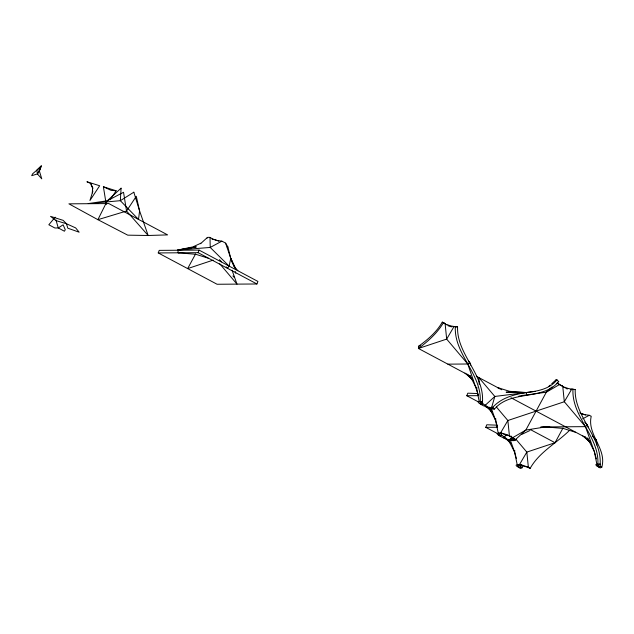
<?xml version="1.0" encoding="UTF-8"?>
<svg xmlns="http://www.w3.org/2000/svg" width="634" height="634" viewBox="0 0 634 634"><rect width="100%" height="100%" fill="white"/><g stroke="black" fill="none" stroke-linecap="round" stroke-linejoin="round"><path stroke-width="0.95" d="M476.285 376.216L478.86 377.595L494.829 396.448L491.691 407.242L488.743 408.066L485.644 405.34A9.027 2.037 20.8 0 1 482.839 403.85L479.486 403.137L481.626 401.932A9.042 1.957 20.6 0 1 482.49 401.829C484.36 373.854 456.631 354.446 457.566 326.938L455.323 326.558A11.777 2.591 21 0 1 454.063 326.486L451.012 325.963M585.515 414.731L589.192 415.278A14.756 3.162 21.2 0 1 591.237 416.276C586.83 434.686 607.079 448.5 601.801 467.234A9.042 2.045 20.8 0 1 600.493 466.489L597.133 465.776L599.336 464.556A9.042 1.957 20.6 0 1 600.136 464.476C602.007 436.493 574.285 417.085 575.212 389.577L572.97 389.197A11.777 2.591 21 0 1 571.717 389.125L573.802 389.506A14.756 3.289 21.3 0 0 575.22 389.577M92.54 190.628L92.627 187.545L92.295 192.926M478.488 395.339L467.781 364.003L446.669 339.103L445.123 323.681L444.244 323.118A14.756 3.329 20.8 0 1 442.278 322.127C436.636 332.089 427.704 339.666 418.543 346.283L418.44 348.478L467.749 374.734M455.323 326.558C453.873 354.327 481.697 373.688 480.247 401.457A11.777 2.591 21 0 0 479.288 401.536L481.681 401.908M572.97 389.197C571.519 416.966 599.344 436.327 597.894 464.096A11.777 2.591 21 0 0 596.935 464.183L599.336 464.556M479.209 401.56L476.72 388.991L476.823 387.152M514.348 438.752L511.392 436.889A9.027 1.934 21.2 0 0 508.587 435.392L504.719 434.686L502.548 433.498A9.027 1.957 20.6 0 0 500.646 433.505L498.245 433.133L495.677 420.588L495.788 418.749M569.498 430.391C556.565 443.237 539.296 452.018 530.127 468.407L529.049 467.734A9.042 1.934 21.2 0 0 527.551 466.989L523.676 466.283L521.505 465.087A9.027 1.957 20.6 0 0 519.603 465.102L517.209 464.73L514.642 452.185L514.753 450.346M522.075 467.789A9.042 2.045 20.8 0 1 520.768 467.036L518.881 467.567A11.777 2.591 21 0 0 520.466 468.471L522.075 467.789L522.313 466.085M226.172 266.882L227.519 268.325L229.112 266.114L230.752 258.371L227.891 246.959L225.601 243.147A14.741 3.154 21.2 0 0 221.868 241.158L218.12 240.611M511.44 436.137C511.876 440.907 506.098 440.384 504.656 436.992A9.027 2.037 20.8 0 1 501.803 435.439L498.443 434.734L500.646 433.505M92.881 191.032L89.941 200.495L99.665 185.754L86.913 181.744L91.209 183.749M40.877 166.718L39.379 170.998L37.43 173.938L31.7 175.673L32.643 173.779L40.877 166.718L37.43 173.938L41.757 178.836L39.379 170.998L41.448 165.529L36.827 170.189L37.43 173.938M158.238 252.934L159.221 250.375L199.084 250.105L257.911 281.425L256.928 283.984L217.066 284.254L158.238 252.934L198.101 252.665L256.928 283.984M198.101 252.665L199.084 250.105M478.06 401.726L466.814 395.735L467.797 393.175L477.299 393.54M497.024 433.323L485.779 427.332L486.754 424.772L497.207 425.176M555.495 380.757L555.875 379.964A14.756 3.194 20.7 0 1 556.985 379.869L558.712 381.605C542.332 401.037 510.885 389.617 494.504 409.049A11.777 2.591 21 0 1 493.252 408.978L491.691 407.242A9.042 2.021 21.4 0 0 492.784 407.313L494.504 409.049M207.08 238.178L207.437 237.433A14.741 3.194 20.7 0 1 209.973 237.417L211.502 238.289A12.965 5.651 9.8 0 0 218.088 240.69M195.581 253.949L187.656 268.594L213.151 260.122M517.146 464.746L517.162 464.738A11.761 2.584 21 0 1 519.42 464.714L526.822 452.097L555.051 442.722L562.976 428.077M445.092 323.665A11.777 2.591 21 0 1 443.356 322.793C437.23 333.191 428.029 341.346 418.44 348.478L446.669 339.103L454.063 326.486L456.147 326.859M110.205 199.781L116.149 190.779L103.39 186.761L106.266 204.568M556.985 379.869C549.789 389.086 537.291 391.265 526.355 392.533L494.829 396.448L484.281 406.148A11.761 2.584 21 0 1 481.008 404.413L479.407 403.375M55.142 217.177L48.834 224.769L54.881 227.994L58.288 227.971L64.399 231.22L65.286 229.746L63.107 224.808L58.288 227.971L55.927 219.871M492.784 407.313C503.38 395.568 520.213 393.199 535.064 391.368M506.724 434.884L503.238 437.745A11.761 2.584 21 0 1 499.972 436.01L498.324 434.94M552.048 386.93L546.342 392.177L525.832 430.074L514.428 440.551A11.761 2.584 21 0 1 512.217 440.567L510.394 440.313A6.475 1.427 21 0 1 505.567 438.823L504.03 438.118M200.487 243.749L207.437 237.433M548.925 386.28L550.312 385.012M551.707 383.752L555.875 379.964M468.391 360.928L469.731 362.386L467.781 364.003L447.85 364.146M584.707 422.117L587.385 425.026L585.436 426.65L540.826 426.951M521.552 434.496L529.969 430.502M221.868 241.158L210.226 247.442L177.916 250.002L178.17 252.8L195.803 254.282L208.142 258.165M582.614 418.876L589.271 415.286M200.851 243.202L192.855 246.911L177.916 250.002L183.725 249.225M601.801 467.234L600.192 467.924A11.777 2.591 21 0 1 598.662 467.052L597.038 466.006M519.603 465.102C513.183 466.077 523.835 469.231 520.157 464.278M418.543 346.283L420.413 345.768M498.173 433.149L498.245 433.133A11.761 2.584 21 0 1 500.464 433.117L502.342 433.387M514.491 440.543L512.549 438.823A9.027 2.013 21.4 0 1 510.655 438.839L512.209 440.567M596.856 464.199L594.367 451.638L585.436 426.65L564.315 401.742L562.746 386.304L561.898 385.757A14.741 3.321 20.8 0 1 558.166 383.776L559.473 384.569A11.761 2.584 21 0 0 562.746 386.304L563.729 387.057M189.423 248.14L196.334 246.888L177.916 250.002M547.451 426.619L525.832 430.074L512.7 437.682A11.761 2.584 21 0 0 509.435 435.938L507.121 434.892A6.475 1.427 21 0 0 502.279 433.347M178.17 252.8L180.104 252.601M518.874 396.115L546.342 392.177L559.473 384.569L557.167 382.968M540.731 427.411L549.44 426.531M573.738 389.506L572.32 389.593M520.451 392.652L526.355 392.533L526.608 395.323L521.861 395.362M466.814 395.735L478.202 395.656M485.779 427.332L497.167 427.253M526.355 392.533L506.257 392.177L526.355 392.533L509.467 391.297L497.595 387.556L501.787 389.783M116.149 190.779L111.124 190.374L103.39 186.761M545.573 426.92L563.198 428.41L575.537 432.285M493.197 408.97L491.501 408.732A6.475 1.427 21 0 1 486.611 407.234L485.145 406.553M212.081 239.216L212.929 239.335M580.451 413.479L581.98 413.796M480.247 401.457L482.49 401.829M597.894 464.096L600.136 464.476M502.548 433.498L500.464 433.117L507.858 420.508L564.315 401.742L571.717 389.125L568.666 388.602M521.505 465.087L519.428 464.714L521.306 464.984M213.349 239.406L214.585 239.676M558.166 383.728L557.08 383.499M215.1 239.818L217.399 240.603M450.497 325.821L449.443 325.496M568.104 388.452L564.609 387.16M582.495 413.939L585.348 414.953M449.316 325.448L447.335 324.679M513.905 439.711L512.589 438.847M217.787 240.762L218.904 241.237M503.998 438.102L503.451 437.848M445.868 324.275L445.282 323.752M499.806 388.729L478.86 377.595L479.209 384.363M594.795 439.322L596.507 440.234L596.76 445.076M511.004 397.764L585.396 437.381M530.832 429.82L555.051 442.722M564.712 387.667L563.951 387.2M210.012 237.441L210.226 247.442L229.112 266.114M446.891 324.925L446.027 324.378M518.881 467.567L517.336 466.569M442.278 322.127L443.356 322.793M508.587 435.392L509.435 435.938L507.858 420.508L496.343 406.917M527.551 466.989L528.399 467.535A11.777 2.591 21 0 1 530.135 468.407M445.155 323.784L444.307 323.166M562.738 386.375L561.898 385.757M582.63 435.748L589.85 441.961L585.055 436.881L589.802 442.318M464.984 373.101L472.195 379.314L467.401 374.234L472.75 380.352M485.382 405.942L491.16 410.911L487.562 407.099L491.707 411.949M504.347 437.539L510.124 442.508L507.129 439.33M592.314 436.089L596.507 440.234M511.392 436.889L513.992 439.647M237.861 270.694L234.556 267.176L230.752 258.371L225.601 243.147M219.475 259.663L221.48 261.826M232.916 275.948L234.255 277.407M505.924 438.102L510.671 443.538M515.941 439.267L526.822 452.097L528.399 467.535L526.038 466.473A6.475 1.427 21 0 0 521.243 464.936M219.721 263.744L236.997 284.119L232.036 270.235M589.985 442.056L587.48 438.007L594.367 451.638L596.388 458.889M472.837 380.226L469.826 375.368L476.72 388.991M491.802 411.815L488.79 406.965L495.677 420.588L497.444 426.936M227.868 246.935L227.875 246.951A14.741 3.289 21.3 0 1 227.234 247.038M233.677 265.789L235.586 268.919M508.183 439.41L514.642 452.185L516.409 458.533M232.012 262.088L230.752 258.371L236.181 269.553M230.752 258.371L233.352 264.964M587.385 425.026L588.423 427.799M469.731 362.386L470.769 365.152M510.005 439.227L514.642 452.185M491.374 408.558L495.677 420.588M235.166 271.368L235.793 273.222M598.155 465.237L598.662 467.052L600.493 466.489L599.891 463.731M499.212 433.284L499.972 436.01L501.803 435.439L501.201 432.689M480.255 401.694L481.008 404.413L482.846 403.85L482.236 401.092M451.955 326.851A12.965 10.017 36.9 0 1 447.929 325.646M585.483 414.81A12.965 5.651 9.8 0 1 579.761 412.877M571.25 389.625A12.965 10.017 36.9 0 1 570.315 389.577M567.414 388.991A12.965 10.017 36.9 0 1 565.829 388.404M517.201 466.521A6.475 1.427 21 0 1 516.274 464.976M479.28 403.327A6.475 1.427 21 0 1 478.353 401.782M514.436 438.768A6.475 1.427 21 0 1 515.363 440.313M498.237 434.924A6.475 1.427 21 0 1 497.31 433.379M596.927 465.974A6.475 1.427 21 0 1 596 464.429M457.566 326.938A14.756 3.289 21.3 0 1 456.805 326.914M558.253 381.628A11.777 2.591 21 0 1 558.712 381.605M121.078 188.195L120.349 200.685L138.505 219.396L139.599 210.94L136.286 196.294L126.554 211.027L97.898 219.681L68.924 203.839L108.786 203.562L167.614 234.889L148.166 235.491L127.751 235.159L97.898 219.681L107.305 200.772L121.078 188.195M133.829 192.205L120.349 200.685L88.237 203.585L107.305 200.772L123.527 192.276L126.554 211.027L148.166 235.491L139.599 210.94L133.829 192.205M66.459 223.747L55.95 220.6L50.546 216.36L63.138 220.347L66.459 223.747L75.668 227.907L79.163 232.202L67.814 228.185L66.459 223.747M91.787 185.944L90.939 184.343L92.794 188.338L91.787 185.944"/></g></svg>
